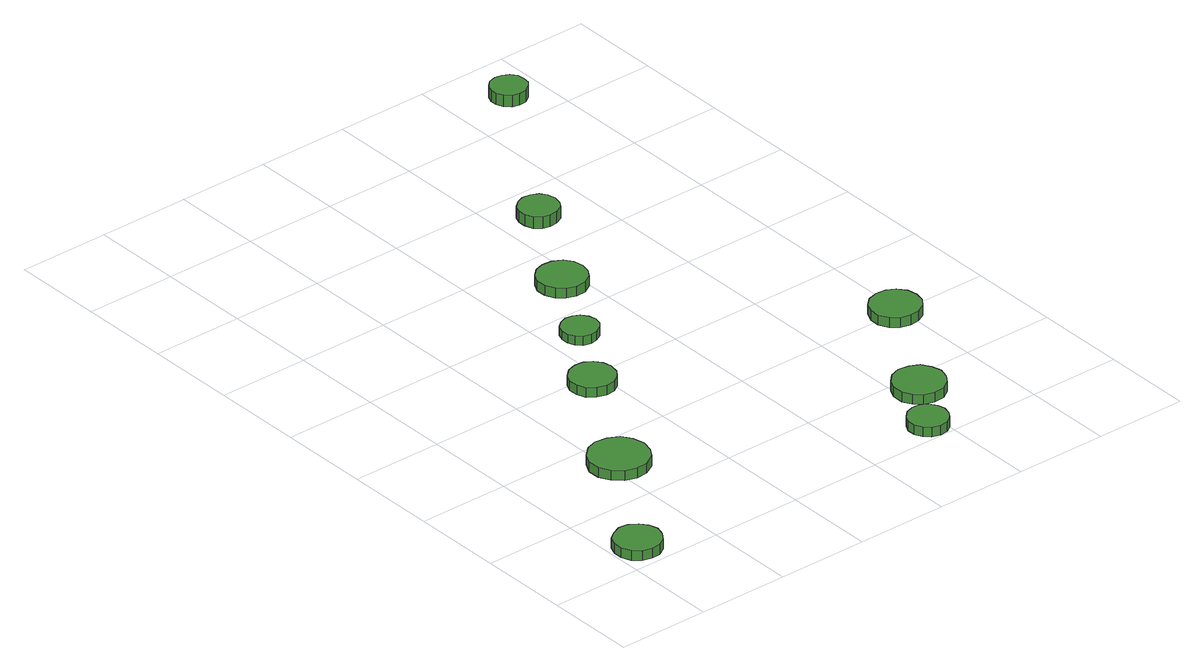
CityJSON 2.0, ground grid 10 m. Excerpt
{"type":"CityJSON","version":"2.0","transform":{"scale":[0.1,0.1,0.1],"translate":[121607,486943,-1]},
"CityObjects":{
"tree1":{"type":"SolitaryVegetationObject","attributes":{"function":"something"},"geometry":[{"type":"MultiSurface","lod":"1","boundaries":[[[0,1,2,3,4,5,6,7,8,9,10,11,12,13,14]],[[15,16,17,18,19,20,21,22,23,24,25,26,27,28,29]],[[0,29,28,1]],[[1,28,27,2]],[[2,27,26,3]],[[3,26,25,4]],[[4,25,24,5]],[[5,24,23,6]],[[6,23,22,7]],[[7,22,21,8]],[[8,21,20,9]],[[9,20,19,10]],[[10,19,18,11]],[[11,18,17,12]],[[12,17,16,13]],[[13,16,15,14]],[[14,15,29,0]]]}]},
"tree2":{"type":"SolitaryVegetationObject","attributes":{"function":"something"},"geometry":[{"type":"MultiSurface","lod":"1","boundaries":[[[30,31,32,33,34,35,36,37,38,39,40,41,42,43,44]],[[45,46,47,48,49,50,51,52,53,54,55,56,57,58,59]],[[30,59,58,31]],[[31,58,57,32]],[[32,57,56,33]],[[33,56,55,34]],[[34,55,54,35]],[[35,54,53,36]],[[36,53,52,37]],[[37,52,51,38]],[[38,51,50,39]],[[39,50,49,40]],[[40,49,48,41]],[[41,48,47,42]],[[42,47,46,43]],[[43,46,45,44]],[[44,45,59,30]]]}]},
"tree3":{"type":"SolitaryVegetationObject","attributes":{"function":"something"},"geometry":[{"type":"MultiSurface","lod":"1","boundaries":[[[60,61,62,63,64,65,66,67,68,69,70,71,72,73,74]],[[75,76,77,78,79,80,81,82,83,84,85,86,87,88,89]],[[60,89,88,61]],[[61,88,87,62]],[[62,87,86,63]],[[63,86,85,64]],[[64,85,84,65]],[[65,84,83,66]],[[66,83,82,67]],[[67,82,81,68]],[[68,81,80,69]],[[69,80,79,70]],[[70,79,78,71]],[[71,78,77,72]],[[72,77,76,73]],[[73,76,75,74]],[[74,75,89,60]]]}]},
"tree4":{"type":"SolitaryVegetationObject","attributes":{"function":"something"},"geometry":[{"type":"MultiSurface","lod":"1","boundaries":[[[90,91,92,93,94,95,96,97,98,99,100,101,102,103,104]],[[105,106,107,108,109,110,111,112,113,114,115,116,117,118,119]],[[90,119,118,91]],[[91,118,117,92]],[[92,117,116,93]],[[93,116,115,94]],[[94,115,114,95]],[[95,114,113,96]],[[96,113,112,97]],[[97,112,111,98]],[[98,111,110,99]],[[99,110,109,100]],[[100,109,108,101]],[[101,108,107,102]],[[102,107,106,103]],[[103,106,105,104]],[[104,105,119,90]]]}]},
"tree5":{"type":"SolitaryVegetationObject","attributes":{"function":"something"},"geometry":[{"type":"MultiSurface","lod":"1","boundaries":[[[120,121,122,123,124,125,126,127,128,129,130,131,132,133,134]],[[135,136,137,138,139,140,141,142,143,144,145,146,147,148,149]],[[120,149,148,121]],[[121,148,147,122]],[[122,147,146,123]],[[123,146,145,124]],[[124,145,144,125]],[[125,144,143,126]],[[126,143,142,127]],[[127,142,141,128]],[[128,141,140,129]],[[129,140,139,130]],[[130,139,138,131]],[[131,138,137,132]],[[132,137,136,133]],[[133,136,135,134]],[[134,135,149,120]]]}]},
"tree6":{"type":"SolitaryVegetationObject","attributes":{"function":"something"},"geometry":[{"type":"MultiSurface","lod":"1","boundaries":[[[150,151,152,153,154,155,156,157,158,159,160,161,162,163,164]],[[165,166,167,168,169,170,171,172,173,174,175,176,177,178,179]],[[150,179,178,151]],[[151,178,177,152]],[[152,177,176,153]],[[153,176,175,154]],[[154,175,174,155]],[[155,174,173,156]],[[156,173,172,157]],[[157,172,171,158]],[[158,171,170,159]],[[159,170,169,160]],[[160,169,168,161]],[[161,168,167,162]],[[162,167,166,163]],[[163,166,165,164]],[[164,165,179,150]]]}]},
"tree7":{"type":"SolitaryVegetationObject","attributes":{"function":"something"},"geometry":[{"type":"MultiSurface","lod":"1","boundaries":[[[180,181,182,183,184,185,186,187,188,189,190,191,192,193,194]],[[195,196,197,198,199,200,201,202,203,204,205,206,207,208,209]],[[180,209,208,181]],[[181,208,207,182]],[[182,207,206,183]],[[183,206,205,184]],[[184,205,204,185]],[[185,204,203,186]],[[186,203,202,187]],[[187,202,201,188]],[[188,201,200,189]],[[189,200,199,190]],[[190,199,198,191]],[[191,198,197,192]],[[192,197,196,193]],[[193,196,195,194]],[[194,195,209,180]]]}]},
"tree8":{"type":"SolitaryVegetationObject","attributes":{"function":"something"},"geometry":[{"type":"MultiSurface","lod":"1","boundaries":[[[210,211,212,213,214,215,216,217,218,219,220,221,222,223,224]],[[225,226,227,228,229,230,231,232,233,234,235,236,237,238,239]],[[210,239,238,211]],[[211,238,237,212]],[[212,237,236,213]],[[213,236,235,214]],[[214,235,234,215]],[[215,234,233,216]],[[216,233,232,217]],[[217,232,231,218]],[[218,231,230,219]],[[219,230,229,220]],[[220,229,228,221]],[[221,228,227,222]],[[222,227,226,223]],[[223,226,225,224]],[[224,225,239,210]]]}]},
"tree9":{"type":"SolitaryVegetationObject","attributes":{"function":"something"},"geometry":[{"type":"MultiSurface","lod":"1","boundaries":[[[240,241,242,243,244,245,246,247,248,249,250,251,252,253,254]],[[255,256,257,258,259,260,261,262,263,264,265,266,267,268,269]],[[240,269,268,241]],[[241,268,267,242]],[[242,267,266,243]],[[243,266,265,244]],[[244,265,264,245]],[[245,264,263,246]],[[246,263,262,247]],[[247,262,261,248]],[[248,261,260,249]],[[249,260,259,250]],[[250,259,258,251]],[[251,258,257,252]],[[252,257,256,253]],[[253,256,255,254]],[[254,255,269,240]]]}]},
"tree10":{"type":"SolitaryVegetationObject","attributes":{"function":"something"},"geometry":[{"type":"MultiSurface","lod":"1","boundaries":[[[270,271,272,273,274,275,276,277,278,279,280,281,282,283,284]],[[285,286,287,288,289,290,291,292,293,294,295,296,297,298,299]],[[270,299,298,271]],[[271,298,297,272]],[[272,297,296,273]],[[273,296,295,274]],[[274,295,294,275]],[[275,294,293,276]],[[276,293,292,277]],[[277,292,291,278]],[[278,291,290,279]],[[279,290,289,280]],[[280,289,288,281]],[[281,288,287,282]],[[282,287,286,283]],[[283,286,285,284]],[[284,285,299,270]]]}]}
},
"vertices":[
[54,32,17],[51,42,17],[45,50,17],[36,56,17],[26,57,17],[16,53,17],[8,47,17],[4,37,17],[4,27,17],[8,17,17],[16,10,17],[26,7,17],[36,8,17],[45,13,17],[51,22,17],[51,22,6],[45,13,6],[36,8,6],[26,7,6],[16,10,6],[8,17,6],[4,27,6],[4,37,6],[8,47,6],[16,53,6],[26,57,6],[36,56,6],[45,50,6],[51,42,6],[54,32,6],
[144,160,17],[141,173,17],[134,184,17],[122,190,17],[109,192,17],[97,188,17],[87,179,17],[81,167,17],[81,154,17],[87,142,17],[97,133,17],[109,129,17],[122,130,17],[134,137,17],[141,147,17],[141,147,6],[134,137,6],[122,130,6],[109,129,6],[97,133,6],[87,142,6],[81,154,6],[81,167,6],[87,179,6],[97,188,6],[109,192,6],[122,190,6],[134,184,6],[141,173,6],[144,160,6],
[210,288,17],[208,298,17],[202,306,17],[194,311,17],[184,312,17],[174,309,17],[166,302,17],[162,293,17],[162,283,17],[166,273,17],[174,267,17],[184,264,17],[194,265,17],[202,270,17],[208,278,17],[208,278,6],[202,270,6],[194,265,6],[184,264,6],[174,267,6],[166,273,6],[162,283,6],[162,293,6],[166,302,6],[174,309,6],[184,312,6],[194,311,6],[202,306,6],[208,298,6],[210,288,6],
[255,365,16],[253,373,16],[248,380,16],[241,384,16],[233,385,16],[225,382,16],[219,377,16],[216,369,16],[216,361,16],[219,354,16],[225,348,16],[233,346,16],[241,347,16],[248,351,16],[253,357,16],[253,357,6],[248,351,6],[241,347,6],[233,346,6],[225,348,6],[219,354,6],[216,361,6],[216,369,6],[219,377,6],[225,382,6],[233,385,6],[241,384,6],[248,380,6],[253,373,6],[255,365,6],
[407,23,17],[405,31,17],[400,39,17],[393,43,17],[384,44,17],[375,41,17],[369,35,17],[365,27,17],[365,18,17],[369,10,17],[375,4,17],[384,1,17],[393,2,17],[400,7,17],[405,14,17],[405,14,6],[400,7,6],[393,2,6],[384,1,6],[375,4,6],[369,10,6],[365,18,6],[365,27,6],[369,35,6],[375,41,6],[384,44,6],[393,43,6],[400,39,6],[405,31,6],[407,23,6],
[307,447,17],[305,458,17],[299,467,17],[289,472,17],[278,473,17],[268,470,17],[260,463,17],[255,453,17],[255,442,17],[260,432,17],[268,425,17],[278,421,17],[289,422,17],[299,428,17],[305,437,17],[305,437,6],[299,428,6],[289,422,6],[278,421,6],[268,425,6],[260,432,6],[255,442,6],[255,453,6],[260,463,6],[268,470,6],[278,473,6],[289,472,6],[299,467,6],[305,458,6],[307,447,6],
[449,78,17],[446,89,17],[440,99,17],[430,104,17],[418,106,17],[407,102,17],[399,94,17],[394,84,17],[394,72,17],[399,62,17],[407,54,17],[418,51,17],[430,52,17],[440,58,17],[446,67,17],[446,67,6],[440,58,6],[430,52,6],[418,51,6],[407,54,6],[399,62,6],[394,72,6],[394,84,6],[399,94,6],[407,102,6],[418,106,6],[430,104,6],[440,99,6],[446,89,6],[449,78,6],
[364,556,19],[362,565,19],[357,572,19],[349,576,19],[340,577,19],[332,574,19],[325,568,19],[322,560,19],[322,552,19],[325,543,19],[332,537,19],[340,535,19],[349,536,19],[357,540,19],[362,547,19],[362,547,6],[357,540,6],[349,536,6],[340,535,6],[332,537,6],[325,543,6],[322,552,6],[322,560,6],[325,568,6],[332,574,6],[340,577,6],[349,576,6],[357,572,6],[362,565,6],[364,556,6],
[520,200,17],[518,211,17],[511,220,17],[502,225,17],[491,226,17],[480,223,17],[472,216,17],[467,205,17],[467,194,17],[472,184,17],[480,177,17],[491,174,17],[502,175,17],[511,180,17],[518,189,17],[518,189,6],[511,180,6],[502,175,6],[491,174,6],[480,177,6],[472,184,6],[467,194,6],[467,205,6],[472,216,6],[480,223,6],[491,226,6],[502,225,6],[511,220,6],[518,211,6],[520,200,6],
[480,742,20],[479,750,20],[474,756,20],[467,760,20],[459,761,20],[451,759,20],[445,753,20],[442,746,20],[442,738,20],[445,731,20],[451,725,20],[459,723,20],[467,724,20],[474,728,20],[479,734,20],[479,734,7],[474,728,7],[467,724,7],[459,723,7],[451,725,7],[445,731,7],[442,738,7],[442,746,7],[445,753,7],[451,759,7],[459,761,7],[467,760,7],[474,756,7],[479,750,7],[480,742,7]
]}
